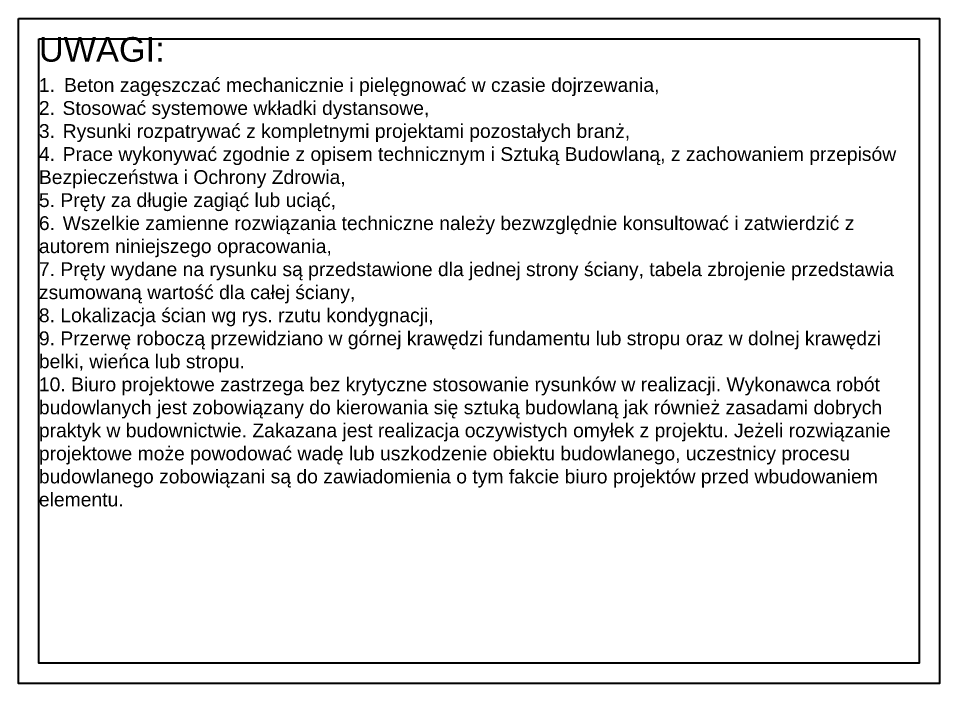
# Model space of a CAD drawing. Header units: millimetres. Extents: x -21220 to 1756793, y -806857 to 86733.
# Drawn here: x 238491.2 to 238581.2, y 82613.3 to 82678.3 of the extents above; entities that cross this region are included whole.
import ezdxf

# ---------------------------------------------------------------- set-up
doc = ezdxf.new("R2010")
doc.units = ezdxf.units.MM
doc.header["$LTSCALE"] = 10
doc.layers.add('G-Opisy', color=2, linetype='Continuous', lineweight=18)
doc.styles.add('Arial-GG', font='arial.ttf')

msp = doc.modelspace()

# ---------------------------------------------------------------- linework, layer by layer
at = {"ltscale": 0.8}
for points in [[(238491.21, 82678.349), (238581.21, 82678.349), (238581.21, 82613.349), (238491.21, 82613.349)], [(238493.21, 82676.349), (238579.21, 82676.349), (238579.21, 82615.349), (238493.21, 82615.349)]]:
    msp.add_lwpolyline(points, close=True, dxfattribs=at)

# ---------------------------------------------------------------- texts
at = {"layer": 'G-Opisy', "color": 2, "insert": (238493.21, 82676.521), "char_height": 3, "width": 86, "attachment_point": 1, "style": 'Arial-GG'}
msp.add_mtext('{\\H0.8x;UWAGI:\\P\\H0.5625x;1.\\W1.684; \\W1;Beton zagęszczać mechanicznie i pielęgnować w czasie dojrzewania,\\P2.\\W1.398; \\W1;Stosować systemowe wkładki dystansowe,\\P3.\\W1.443; \\W1;Rysunki rozpatrywać z kompletnymi projektami pozostałych branż,\\P4.\\W1.428; \\W1;Prace wykonywać zgodnie z opisem technicznym i Sztuką Budowlaną, z zachowaniem przepisów Bezpieczeństwa i Ochrony Zdrowia,\\P5. Pręty za długie zagiąć lub uciąć,\\P6.\\W1.438; \\W1;Wszelkie zamienne rozwiązania techniczne należy bezwzględnie konsultować i zatwierdzić z autorem niniejszego opracowania,\\P7. \\fArial|b0|i0|c0|p34;\\C256;Pręty wydane na rysunku są przedstawione dla jednej strony ściany, tabela zbrojenie przedstawia zsumowaną wartość dla całej ściany,\\P\\C2;8. Lokalizacja ścian wg rys. rzutu kondygnacji,\\P9. Przerwę roboczą przewidziano w górnej krawędzi fundamentu lub stropu oraz w dolnej krawędzi belki, wieńca lub stropu.\\P10. \\C256;Biuro projektowe zastrzega bez krytyczne stosowanie rysunków w realizacji. Wykonawca robót budowlanych jest zobowiązany do kierowania się sztuką budowlaną jak również zasadami dobrych praktyk w budownictwie. Zakazana jest realizacja oczywistych omyłek z projektu. Jeżeli rozwiązanie projektowe może powodować wadę lub uszkodzenie obiektu budowlanego, uczestnicy procesu budowlanego zobowiązani są do zawiadomienia o tym fakcie biuro projektów przed wbudowaniem elementu.}', dxfattribs=at)

doc.saveas('drawing.dxf')
